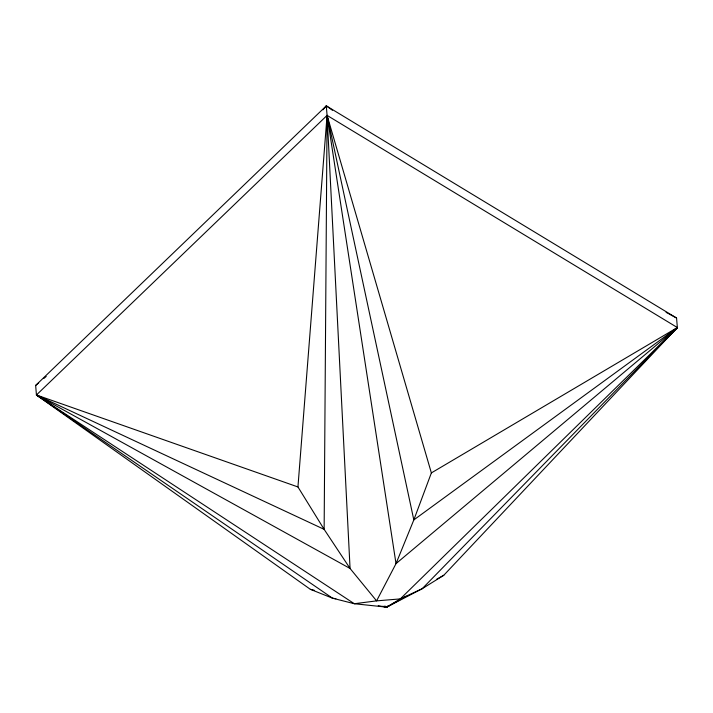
<?xml version="1.0" encoding="UTF-8"?>
<svg xmlns="http://www.w3.org/2000/svg" width="713" height="713" viewBox="0 0 713 713"><rect width="100%" height="100%" fill="white"/><g stroke="black" fill="none" stroke-linecap="round" stroke-linejoin="round"><path stroke-width="1.07" d="M335.868 598.733L332.481 598.171L36.434 394.984L327.08 115.39L324.139 529.349L350.065 568.475L376.589 600.872L400.296 598.902L422.167 588.733L443.771 575.284L677.35 327.552L676.566 318.016L326.296 105.845L35.65 385.448L36.434 394.984L310.351 589.321L332.481 598.171L354.334 603.733L386.704 607.155L422.167 588.733L677.35 327.552L327.08 115.39L326.296 105.845L332.463 110.292M297.945 486.952L327.08 115.39L431.365 472.915L413.825 519.92L396.018 563.635L376.589 600.872L354.334 603.733L36.434 394.984L297.945 486.952L324.139 529.349L36.434 394.984L41.194 397.872M322.927 109.838L326.296 105.845M431.365 472.915L677.35 327.552L400.296 598.902L386.704 607.155L378.229 605.747M388.282 605.631L386.704 607.155L382.881 606.264M670.238 334.388L677.35 327.552L413.825 519.92L327.08 115.39L350.065 568.475L36.434 394.984M35.65 385.448L38.662 382.872M43.939 378.38L46.202 376.455M677.35 327.552L396.018 563.635L327.08 115.39M406.321 596.193L386.704 607.155L384.797 605.997M436.641 579.268L443.771 575.284M310.351 589.321L314.166 590.212M666.111 312.356L667.849 313.301M668.723 313.773L676.566 318.016"/></g></svg>
